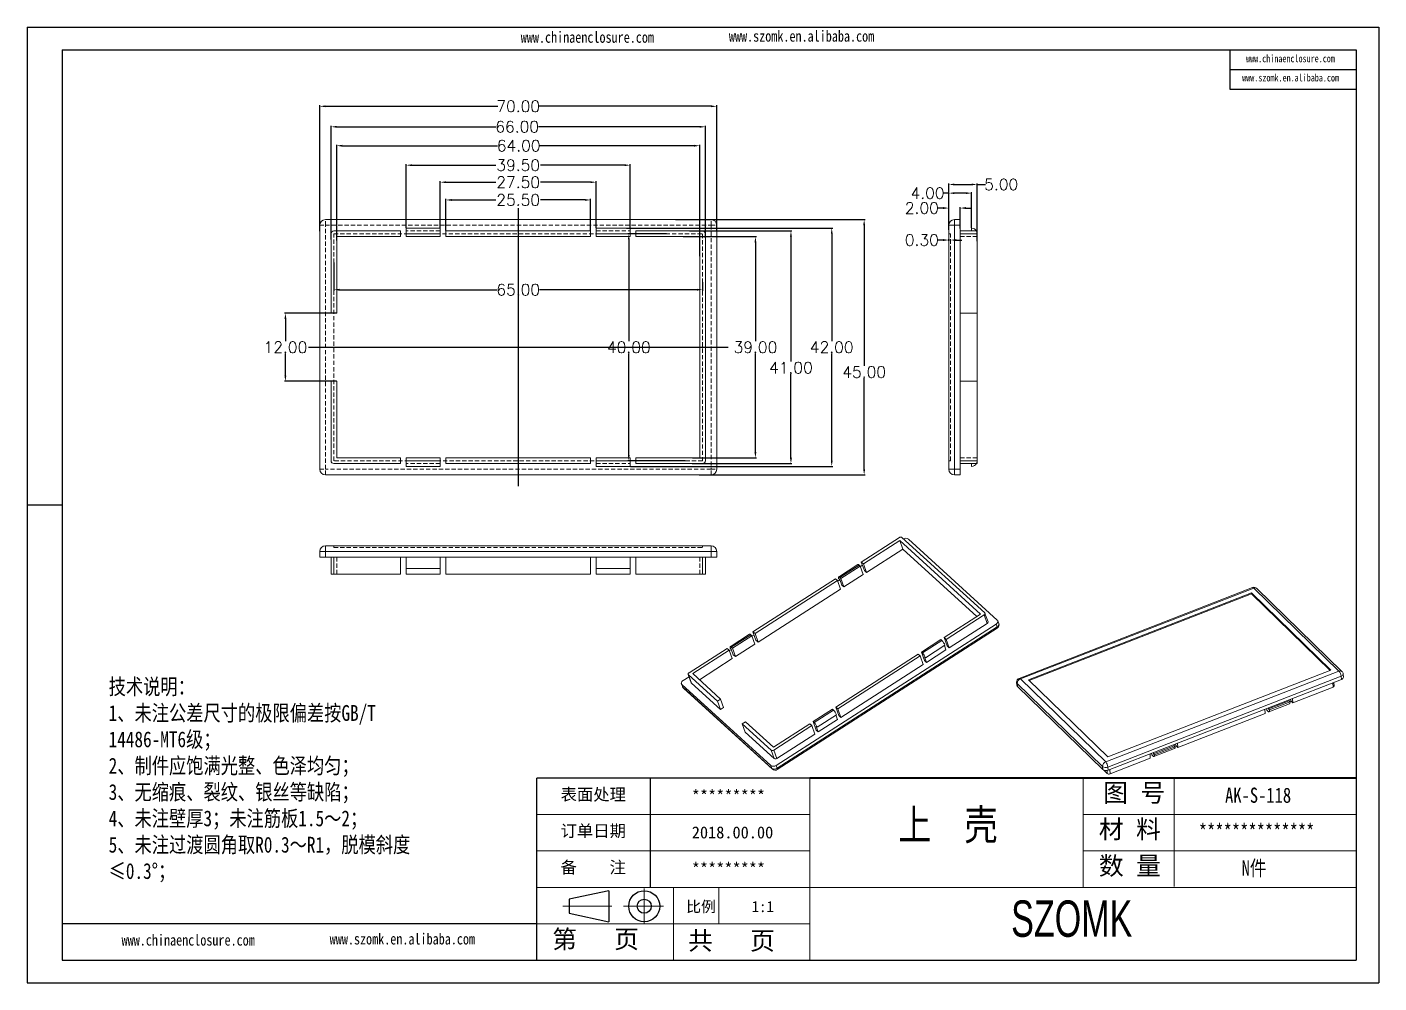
# Model space of a CAD drawing. Header units: inches. Extents: x 1468 to 1984, y 1126 to 1294.
# Drawn here: x 1745.8 to 1984.2, y 1125.7 to 1294.2 of the extents above; entities that cross this region are included whole.
import ezdxf

# ---------------------------------------------------------------- set-up
doc = ezdxf.new("R2010")
doc.units = ezdxf.units.IN
doc.header["$LTSCALE"] = 15
for name, pattern in [('CENTER2', [28.575, 19.05, -3.175, 3.175, -3.175]), ('HIDDEN', [0.075, 0.05, -0.025]), ('PHANTOM', [12.7, 6.35, -1.27, 1.27, -1.27, 1.27, -1.27])]:
    doc.linetypes.add(name, pattern=pattern)
doc.layers.add('文字', color=81, linetype='Continuous')
for name, color, linetype, lineweight in [('粗实线', 7, 'Continuous', 30), ('细实线', 3, 'Continuous', 9), ('细点划线', 2, 'CENTER2', 9)]:
    doc.layers.add(name, color=color, linetype=linetype, lineweight=lineweight)
doc.styles.get("Standard").update_dxf_attribs({"font": 'txt', "bigfont": 'gbcbig.shx'})
doc.styles.add('宋体', font='', dxfattribs={"width": 0.8, "height": 3.5})
doc.styles.add('长仿宋', font='simsun.ttc', dxfattribs={"width": 0.7, "height": 4})
doc.styles.get('宋体').set_extended_font_data('SimSun')
doc.dimstyles.new('2.5', dxfattribs={"dimtxt": 2, "dimasz": 1, "dimexe": 0.18, "dimexo": 0.0625, "dimgap": 0.09, "dimtad": 0, "dimtih": 1, "dimtoh": 1, "dimzin": 0, "dimdsep": 46, "dimtxsty": 'Standard', "dimcen": 1, "dimadec": 0, "dimazin": 2, "dimtfac": 1, "dimtofl": 0, "dimtmove": 0, "dimatfit": 3, "dimfxl": 0, "dimtolj": 1, "dimtzin": 0, "dimarcsym": 0})

# ---------------------------------------------------------------- blocks, each defined once
blk = doc.blocks.new('*D105')
at = {"color": 0, "lineweight": -2}
for p, q in [((1797.39, 1258.24), (1797.39, 1280.41)), ((1798.39, 1280.23), (1828.8, 1280.23)), ((1866.39, 1280.23), (1835.98, 1280.23)), ((1867.39, 1258.24), (1867.39, 1280.41))]:
    blk.add_line(p, q, dxfattribs=at)
at = {"color": 0}
for points in [[(1798.39, 1280.4), (1798.39, 1280.07), (1797.39, 1280.23)], [(1866.39, 1280.4), (1866.39, 1280.07), (1867.39, 1280.23)]]:
    blk.add_solid(points, dxfattribs=at)
at = {"layer": 'Defpoints', "color": 0}
for p in [(1867.39, 1280.23), (1797.39, 1258.18), (1867.39, 1258.18)]:
    blk.add_point(p, dxfattribs=at)
at = {"color": 0, "insert": (1832.39, 1280.23), "char_height": 2, "attachment_point": 5}
blk.add_mtext('\\A1;70.00', dxfattribs=at)
blk = doc.blocks.new('*D106')
at = {"color": 0, "lineweight": -2}
for p, q in [((1799.39, 1256.72), (1799.39, 1276.8)), ((1800.39, 1276.62), (1828.46, 1276.62)), ((1864.39, 1276.62), (1835.97, 1276.62)), ((1865.39, 1257.02), (1865.39, 1276.8))]:
    blk.add_line(p, q, dxfattribs=at)
at = {"color": 0}
for points in [[(1800.39, 1276.78), (1800.39, 1276.45), (1799.39, 1276.62)], [(1864.39, 1276.78), (1864.39, 1276.45), (1865.39, 1276.62)]]:
    blk.add_solid(points, dxfattribs=at)
at = {"layer": 'Defpoints', "color": 0}
for p in [(1865.39, 1276.62), (1799.39, 1256.66), (1865.39, 1256.96)]:
    blk.add_point(p, dxfattribs=at)
at = {"color": 0, "insert": (1832.21, 1276.62), "char_height": 2, "attachment_point": 5}
blk.add_mtext('\\A1;66.00', dxfattribs=at)
blk = doc.blocks.new('*D107')
at = {"color": 0, "lineweight": -2}
for p, q in [((1800.39, 1256.56), (1800.39, 1273.46)), ((1801.39, 1273.28), (1828.72, 1273.28)), ((1863.39, 1273.28), (1836.23, 1273.28)), ((1864.39, 1253.79), (1864.39, 1273.46))]:
    blk.add_line(p, q, dxfattribs=at)
at = {"color": 0}
for points in [[(1801.39, 1273.45), (1801.39, 1273.12), (1800.39, 1273.28)], [(1863.39, 1273.45), (1863.39, 1273.12), (1864.39, 1273.28)]]:
    blk.add_solid(points, dxfattribs=at)
at = {"layer": 'Defpoints', "color": 0}
for p in [(1864.39, 1273.28), (1800.39, 1256.49), (1864.39, 1253.73)]:
    blk.add_point(p, dxfattribs=at)
at = {"color": 0, "insert": (1832.47, 1273.28), "char_height": 2, "attachment_point": 5}
blk.add_mtext('\\A1;64.00', dxfattribs=at)
blk = doc.blocks.new('*D108')
at = {"color": 0, "lineweight": -2}
for p, q in [((1819.64, 1258.31), (1819.64, 1263.9)), ((1820.64, 1263.72), (1828.47, 1263.72)), ((1844.14, 1263.72), (1836.31, 1263.72)), ((1845.14, 1258.31), (1845.14, 1263.9))]:
    blk.add_line(p, q, dxfattribs=at)
at = {"color": 0}
for points in [[(1820.64, 1263.88), (1820.64, 1263.55), (1819.64, 1263.72)], [(1844.14, 1263.88), (1844.14, 1263.55), (1845.14, 1263.72)]]:
    blk.add_solid(points, dxfattribs=at)
at = {"layer": 'Defpoints', "color": 0}
for p in [(1845.14, 1263.72), (1819.64, 1258.25), (1845.14, 1258.25)]:
    blk.add_point(p, dxfattribs=at)
at = {"color": 0, "insert": (1832.39, 1263.72), "char_height": 2, "attachment_point": 5}
blk.add_mtext('\\A1;25.50', dxfattribs=at)
blk = doc.blocks.new('*D109')
at = {"color": 0, "lineweight": -2}
for p, q in [((1818.64, 1258.81), (1818.64, 1267.03)), ((1819.64, 1266.85), (1828.47, 1266.85)), ((1845.14, 1266.85), (1836.31, 1266.85)), ((1846.14, 1258.81), (1846.14, 1267.03))]:
    blk.add_line(p, q, dxfattribs=at)
at = {"color": 0}
for points in [[(1819.64, 1267.01), (1819.64, 1266.68), (1818.64, 1266.85)], [(1845.14, 1267.01), (1845.14, 1266.68), (1846.14, 1266.85)]]:
    blk.add_solid(points, dxfattribs=at)
at = {"layer": 'Defpoints', "color": 0}
for p in [(1846.14, 1266.85), (1818.64, 1258.75), (1846.14, 1258.75)]:
    blk.add_point(p, dxfattribs=at)
at = {"color": 0, "insert": (1832.39, 1266.85), "char_height": 2, "attachment_point": 5}
blk.add_mtext('\\A1;27.50', dxfattribs=at)
blk = doc.blocks.new('*D110')
at = {"color": 0, "lineweight": -2}
for p, q in [((1812.64, 1258.81), (1812.64, 1270.03)), ((1813.64, 1269.85), (1828.47, 1269.85)), ((1851.14, 1269.85), (1836.31, 1269.85)), ((1852.14, 1258.81), (1852.14, 1270.03))]:
    blk.add_line(p, q, dxfattribs=at)
at = {"color": 0}
for points in [[(1813.64, 1270.01), (1813.64, 1269.68), (1812.64, 1269.85)], [(1851.14, 1270.01), (1851.14, 1269.68), (1852.14, 1269.85)]]:
    blk.add_solid(points, dxfattribs=at)
at = {"layer": 'Defpoints', "color": 0}
for p in [(1812.64, 1269.85), (1812.64, 1258.75), (1852.14, 1258.75)]:
    blk.add_point(p, dxfattribs=at)
at = {"color": 0, "insert": (1832.39, 1269.85), "char_height": 2, "attachment_point": 5}
blk.add_mtext('\\A1;39.50', dxfattribs=at)
blk = doc.blocks.new('*D111')
at = {"color": 0, "lineweight": -2}
for p, q in [((1861.47, 1257.25), (1874.4, 1257.25)), ((1874.22, 1256.25), (1874.22, 1238.84)), ((1874.22, 1219.25), (1874.22, 1236.66)), ((1863.11, 1218.25), (1874.4, 1218.25))]:
    blk.add_line(p, q, dxfattribs=at)
at = {"color": 0}
for points in [[(1874.05, 1256.25), (1874.38, 1256.25), (1874.22, 1257.25)], [(1874.05, 1219.25), (1874.38, 1219.25), (1874.22, 1218.25)]]:
    blk.add_solid(points, dxfattribs=at)
at = {"layer": 'Defpoints', "color": 0}
for p in [(1861.41, 1257.25), (1874.22, 1257.25), (1863.05, 1218.25)]:
    blk.add_point(p, dxfattribs=at)
at = {"color": 0, "insert": (1874.22, 1237.75), "char_height": 2, "attachment_point": 5}
blk.add_mtext('\\A1;39.00', dxfattribs=at)
blk = doc.blocks.new('*D112')
at = {"color": 0, "lineweight": -2}
for p, q in [((1862.62, 1258.25), (1880.66, 1258.25)), ((1880.48, 1257.25), (1880.48, 1235.22)), ((1880.48, 1218.25), (1880.48, 1233.04)), ((1863.08, 1217.25), (1880.66, 1217.25))]:
    blk.add_line(p, q, dxfattribs=at)
at = {"color": 0}
for points in [[(1880.31, 1257.25), (1880.65, 1257.25), (1880.48, 1258.25)], [(1880.31, 1218.25), (1880.65, 1218.25), (1880.48, 1217.25)]]:
    blk.add_solid(points, dxfattribs=at)
at = {"layer": 'Defpoints', "color": 0}
for p in [(1862.56, 1258.25), (1880.48, 1258.25), (1863.01, 1217.25)]:
    blk.add_point(p, dxfattribs=at)
at = {"color": 0, "insert": (1880.48, 1234.13), "char_height": 2, "attachment_point": 5}
blk.add_mtext('\\A1;41.00', dxfattribs=at)
blk = doc.blocks.new('*D113')
at = {"color": 0, "lineweight": -2}
for p, q in [((1851.51, 1258.75), (1887.85, 1258.75)), ((1887.67, 1257.75), (1887.67, 1238.84)), ((1887.67, 1217.75), (1887.67, 1236.66)), ((1852.2, 1216.75), (1887.85, 1216.75))]:
    blk.add_line(p, q, dxfattribs=at)
at = {"color": 0}
for points in [[(1887.51, 1257.75), (1887.84, 1257.75), (1887.67, 1258.75)], [(1887.51, 1217.75), (1887.84, 1217.75), (1887.67, 1216.75)]]:
    blk.add_solid(points, dxfattribs=at)
at = {"layer": 'Defpoints', "color": 0}
for p in [(1851.45, 1258.75), (1887.67, 1258.75), (1852.14, 1216.75)]:
    blk.add_point(p, dxfattribs=at)
at = {"color": 0, "insert": (1887.67, 1237.75), "char_height": 2, "attachment_point": 5}
blk.add_mtext('\\A1;42.00', dxfattribs=at)
blk = doc.blocks.new('*D114')
at = {"color": 0, "lineweight": -2}
for p, q in [((1860.12, 1260.25), (1893.57, 1260.25)), ((1893.39, 1259.25), (1893.39, 1234.47)), ((1893.39, 1216.25), (1893.39, 1232.29)), ((1864.29, 1215.25), (1893.57, 1215.25))]:
    blk.add_line(p, q, dxfattribs=at)
at = {"color": 0}
for points in [[(1893.22, 1259.25), (1893.56, 1259.25), (1893.39, 1260.25)], [(1893.22, 1216.25), (1893.56, 1216.25), (1893.39, 1215.25)]]:
    blk.add_solid(points, dxfattribs=at)
at = {"layer": 'Defpoints', "color": 0}
for p in [(1860.06, 1260.25), (1893.39, 1260.25), (1864.23, 1215.25)]:
    blk.add_point(p, dxfattribs=at)
at = {"color": 0, "insert": (1893.39, 1233.38), "char_height": 2, "attachment_point": 5}
blk.add_mtext('\\A1;45.00', dxfattribs=at)
blk = doc.blocks.new('*D115')
at = {"color": 0, "lineweight": -2}
for p, q in [((1858.55, 1257.75), (1851.71, 1257.75)), ((1851.89, 1256.75), (1851.89, 1238.84)), ((1851.89, 1218.75), (1851.89, 1236.66)), ((1861.84, 1217.75), (1851.71, 1217.75))]:
    blk.add_line(p, q, dxfattribs=at)
at = {"color": 0}
for points in [[(1851.72, 1256.75), (1852.05, 1256.75), (1851.89, 1257.75)], [(1851.72, 1218.75), (1852.05, 1218.75), (1851.89, 1217.75)]]:
    blk.add_solid(points, dxfattribs=at)
at = {"layer": 'Defpoints', "color": 0}
for p in [(1858.61, 1257.75), (1851.89, 1217.75), (1861.9, 1217.75)]:
    blk.add_point(p, dxfattribs=at)
at = {"color": 0, "insert": (1851.89, 1237.75), "char_height": 2, "attachment_point": 5}
blk.add_mtext('\\A1;40.00', dxfattribs=at)
blk = doc.blocks.new('*D116')
at = {"color": 0, "lineweight": -2}
for p, q in [((1799.89, 1252.67), (1799.89, 1247.71)), ((1864.89, 1249.2), (1864.89, 1247.71)), ((1800.89, 1247.89), (1828.63, 1247.89)), ((1863.89, 1247.89), (1836.15, 1247.89))]:
    blk.add_line(p, q, dxfattribs=at)
at = {"color": 0}
for points in [[(1800.89, 1248.06), (1800.89, 1247.72), (1799.89, 1247.89)], [(1863.89, 1248.06), (1863.89, 1247.72), (1864.89, 1247.89)]]:
    blk.add_solid(points, dxfattribs=at)
at = {"layer": 'Defpoints', "color": 0}
for p in [(1799.89, 1252.74), (1864.89, 1249.26), (1864.89, 1247.89)]:
    blk.add_point(p, dxfattribs=at)
at = {"color": 0, "insert": (1832.39, 1247.89), "char_height": 2, "attachment_point": 5}
blk.add_mtext('\\A1;65.00', dxfattribs=at)
blk = doc.blocks.new('*D117')
at = {"color": 0, "lineweight": -2}
for p, q in [((1907.32, 1256.65), (1906.32, 1256.65)), ((1908.32, 1256.52), (1908.32, 1256.83)), ((1908.62, 1256.52), (1908.62, 1256.83)), ((1909.62, 1256.65), (1910.62, 1256.65))]:
    blk.add_line(p, q, dxfattribs=at)
at = {"color": 0}
for points in [[(1907.32, 1256.82), (1907.32, 1256.48), (1908.32, 1256.65)], [(1909.62, 1256.82), (1909.62, 1256.48), (1908.62, 1256.65)]]:
    blk.add_solid(points, dxfattribs=at)
at = {"layer": 'Defpoints', "color": 0}
for p in [(1908.32, 1256.65), (1908.32, 1256.46), (1908.62, 1256.46)]:
    blk.add_point(p, dxfattribs=at)
at = {"color": 0, "insert": (1903.57, 1256.65), "char_height": 2, "attachment_point": 5}
blk.add_mtext('\\A1;0.30', dxfattribs=at)
blk = doc.blocks.new('*D118')
at = {"color": 0, "lineweight": -2}
for p, q in [((1908.32, 1258.68), (1908.32, 1266.63)), ((1909.32, 1266.45), (1912.32, 1266.45)), ((1913.32, 1256.48), (1913.32, 1266.63)), ((1913.32, 1266.45), (1914.81, 1266.45))]:
    blk.add_line(p, q, dxfattribs=at)
at = {"color": 0}
for points in [[(1909.32, 1266.61), (1909.32, 1266.28), (1908.32, 1266.45)], [(1912.32, 1266.61), (1912.32, 1266.28), (1913.32, 1266.45)]]:
    blk.add_solid(points, dxfattribs=at)
at = {"layer": 'Defpoints', "color": 0}
for p in [(1913.32, 1266.45), (1908.32, 1258.62), (1913.32, 1256.42)]:
    blk.add_point(p, dxfattribs=at)
at = {"color": 0, "insert": (1917.56, 1266.45), "char_height": 2, "attachment_point": 5}
blk.add_mtext('\\A1;5.00', dxfattribs=at)
blk = doc.blocks.new('*D119')
at = {"color": 0, "lineweight": -2}
for p, q in [((1907.32, 1262.29), (1906.32, 1262.29)), ((1908.32, 1258.68), (1908.32, 1262.47)), ((1910.32, 1258.71), (1910.32, 1262.47)), ((1911.32, 1262.29), (1912.32, 1262.29))]:
    blk.add_line(p, q, dxfattribs=at)
at = {"color": 0}
for points in [[(1907.32, 1262.46), (1907.32, 1262.12), (1908.32, 1262.29)], [(1911.32, 1262.46), (1911.32, 1262.12), (1910.32, 1262.29)]]:
    blk.add_solid(points, dxfattribs=at)
at = {"layer": 'Defpoints', "color": 0}
for p in [(1908.32, 1262.29), (1908.32, 1258.62), (1910.32, 1258.65)]:
    blk.add_point(p, dxfattribs=at)
at = {"color": 0, "insert": (1903.57, 1262.29), "char_height": 2, "attachment_point": 5}
blk.add_mtext('\\A1;2.00', dxfattribs=at)
blk = doc.blocks.new('*D120')
at = {"color": 0, "lineweight": -2}
for p, q in [((1908.32, 1264.92), (1907.32, 1264.92)), ((1908.32, 1258.45), (1908.32, 1265.1)), ((1911.32, 1264.92), (1909.32, 1264.92)), ((1912.32, 1258.81), (1912.32, 1265.1))]:
    blk.add_line(p, q, dxfattribs=at)
at = {"color": 0}
for points in [[(1909.32, 1265.09), (1909.32, 1264.76), (1908.32, 1264.92)], [(1911.32, 1265.09), (1911.32, 1264.76), (1912.32, 1264.92)]]:
    blk.add_solid(points, dxfattribs=at)
at = {"layer": 'Defpoints', "color": 0}
for p in [(1908.32, 1264.92), (1912.32, 1258.75), (1908.32, 1258.38)]:
    blk.add_point(p, dxfattribs=at)
at = {"color": 0, "insert": (1904.57, 1264.92), "char_height": 2, "attachment_point": 5}
blk.add_mtext('\\A1;4.00', dxfattribs=at)
blk = doc.blocks.new('*D121')
at = {"color": 0, "lineweight": -2}
for p, q in [((1800.33, 1243.75), (1791.16, 1243.75)), ((1791.34, 1242.75), (1791.34, 1238.84)), ((1791.34, 1232.75), (1791.34, 1236.66)), ((1800.33, 1231.75), (1791.16, 1231.75))]:
    blk.add_line(p, q, dxfattribs=at)
at = {"color": 0}
for points in [[(1791.17, 1242.75), (1791.51, 1242.75), (1791.34, 1243.75)], [(1791.17, 1232.75), (1791.51, 1232.75), (1791.34, 1231.75)]]:
    blk.add_solid(points, dxfattribs=at)
at = {"layer": 'Defpoints', "color": 0}
for p in [(1791.34, 1243.75), (1800.39, 1243.75), (1800.39, 1231.75)]:
    blk.add_point(p, dxfattribs=at)
at = {"color": 0, "insert": (1791.34, 1237.75), "char_height": 2, "attachment_point": 5}
blk.add_mtext('\\A1;12.00', dxfattribs=at)

msp = doc.modelspace()

# ---------------------------------------------------------------- linework, layer by layer
for p, q in [((1745.783, 1294.209), (1984.165, 1294.209)), ((1745.783, 1294.209), (1745.783, 1125.657)), ((1984.165, 1294.209), (1984.165, 1125.657)), ((1751.951, 1290.196), (1980.152, 1290.196)), ((1751.951, 1290.196), (1751.951, 1129.67)), ((1957.856, 1290.196), (1957.856, 1283.229)), ((1980.152, 1290.196), (1980.152, 1129.67)), ((1957.856, 1286.713), (1980.152, 1286.713)), ((1957.856, 1283.229), (1980.152, 1283.229)), ((1751.951, 1209.933), (1745.783, 1209.933)), ((1745.783, 1203.69), (1745.783, 1125.657)), ((1883.836, 1161.775), (1835.678, 1161.775)), ((1835.678, 1129.67), (1835.678, 1161.775)), ((1855.744, 1142.512), (1855.744, 1161.775)), ((1835.678, 1136.091), (1751.951, 1136.091)), ((1751.951, 1129.67), (1980.152, 1129.67)), ((1745.783, 1125.657), (1984.165, 1125.657)), ((1745.783, 1125.657), (1856.145, 1125.657))]:
    msp.add_line(p, q)
at = {"color": 1, "linetype": 'PHANTOM', "lineweight": 30}
for p, q in [((1832.39, 1262.25), (1832.39, 1213.25)), ((1795.39, 1237.75), (1869.39, 1237.75))]:
    msp.add_line(p, q, dxfattribs=at)
at = {"color": 7, "linetype": 'Continuous', "lineweight": 15}
for p, q in [((1797.39, 1259.25), (1797.39, 1216.25)), ((1866.39, 1260.25), (1798.39, 1260.25)), ((1818.64, 1258.75), (1812.64, 1258.75)), ((1812.64, 1257.75), (1812.64, 1258.75)), ((1818.64, 1258.75), (1818.64, 1257.75)), ((1846.14, 1257.75), (1846.14, 1258.75)), ((1846.14, 1258.75), (1852.14, 1258.75)), ((1852.14, 1258.75), (1852.14, 1257.75)), ((1867.39, 1216.25), (1867.39, 1259.25)), ((1908.325, 1216.25), (1908.325, 1259.25)), ((1909.325, 1259.25), (1908.325, 1259.25)), ((1909.325, 1259.25), (1909.325, 1260.25)), ((1909.325, 1260.25), (1910.325, 1260.25)), ((1909.325, 1259.25), (1909.325, 1216.25)), ((1910.325, 1259.25), (1909.325, 1259.25)), ((1910.325, 1260.25), (1910.325, 1259.25)), ((1910.325, 1259.25), (1910.325, 1216.25)), ((1912.325, 1258.75), (1912.325, 1258.25)), ((1799.39, 1257.75), (1799.39, 1243.75)), ((1811.64, 1258.25), (1799.89, 1258.25)), ((1800.39, 1257.25), (1800.39, 1243.75)), ((1811.64, 1257.25), (1800.39, 1257.25)), ((1811.64, 1258.25), (1811.64, 1257.25)), ((1812.64, 1257.25), (1812.64, 1257.75)), ((1818.64, 1257.75), (1812.64, 1257.75)), ((1818.64, 1257.25), (1812.64, 1257.25)), ((1818.64, 1257.75), (1818.64, 1257.25)), ((1819.64, 1257.25), (1819.64, 1258.25)), ((1845.14, 1258.25), (1819.64, 1258.25)), ((1845.14, 1257.25), (1819.64, 1257.25)), ((1845.14, 1257.25), (1845.14, 1258.25)), ((1846.14, 1257.75), (1846.14, 1257.25)), ((1852.14, 1257.75), (1846.14, 1257.75)), ((1852.14, 1257.25), (1846.14, 1257.25)), ((1852.14, 1257.25), (1852.14, 1257.75)), ((1853.14, 1258.25), (1853.14, 1257.25)), ((1864.89, 1258.25), (1853.14, 1258.25)), ((1864.39, 1257.25), (1853.14, 1257.25)), ((1864.39, 1218.25), (1864.39, 1257.25)), ((1865.39, 1217.75), (1865.39, 1257.75)), ((1910.325, 1258.25), (1913.325, 1258.25)), ((1913.325, 1257.75), (1910.325, 1257.75)), ((1913.325, 1258.25), (1913.325, 1257.75)), ((1913.325, 1257.75), (1913.325, 1243.75)), ((1800.39, 1243.75), (1799.39, 1243.75)), ((1910.325, 1243.75), (1913.325, 1243.75)), ((1913.325, 1231.75), (1913.325, 1243.75)), ((1799.39, 1231.75), (1799.39, 1217.75)), ((1799.39, 1231.75), (1800.39, 1231.75)), ((1800.39, 1231.75), (1800.39, 1218.25)), ((1910.325, 1231.75), (1913.325, 1231.75)), ((1913.325, 1231.75), (1913.325, 1217.75)), ((1800.39, 1218.25), (1811.64, 1218.25)), ((1811.64, 1217.25), (1811.64, 1218.25)), ((1812.64, 1218.25), (1818.64, 1218.25)), ((1812.64, 1218.25), (1812.64, 1217.75)), ((1818.64, 1217.75), (1818.64, 1218.25)), ((1819.64, 1218.25), (1819.64, 1217.25)), ((1819.64, 1218.25), (1845.14, 1218.25)), ((1845.14, 1218.25), (1845.14, 1217.25)), ((1846.14, 1218.25), (1852.14, 1218.25)), ((1846.14, 1217.75), (1846.14, 1218.25)), ((1852.14, 1218.25), (1852.14, 1217.75)), ((1853.14, 1217.25), (1853.14, 1218.25)), ((1853.14, 1218.25), (1864.39, 1218.25)), ((1799.89, 1217.25), (1811.64, 1217.25)), ((1812.64, 1217.75), (1818.64, 1217.75)), ((1812.64, 1216.75), (1812.64, 1217.75)), ((1818.64, 1216.75), (1812.64, 1216.75)), ((1818.64, 1217.75), (1818.64, 1216.75)), ((1819.64, 1217.25), (1845.14, 1217.25)), ((1846.14, 1217.75), (1852.14, 1217.75)), ((1846.14, 1216.75), (1846.14, 1217.75)), ((1846.14, 1216.75), (1852.14, 1216.75)), ((1852.14, 1217.75), (1852.14, 1216.75)), ((1853.14, 1217.25), (1864.89, 1217.25)), ((1909.325, 1216.25), (1908.325, 1216.25)), ((1909.325, 1215.25), (1909.325, 1216.25)), ((1909.325, 1216.25), (1910.325, 1216.25)), ((1910.325, 1217.75), (1913.325, 1217.75)), ((1913.325, 1217.25), (1910.325, 1217.25)), ((1910.325, 1216.25), (1910.325, 1215.25)), ((1912.325, 1216.75), (1912.325, 1217.25)), ((1913.325, 1217.75), (1913.325, 1217.25)), ((1798.39, 1215.25), (1866.39, 1215.25)), ((1910.325, 1215.25), (1909.325, 1215.25)), ((1899.594, 1204.174), (1892.89, 1199.868)), ((1914.651, 1190.896), (1900.061, 1204.191)), ((1916.872, 1189.645), (1901.187, 1203.937)), ((1797.39, 1201.749), (1798.39, 1201.749)), ((1797.39, 1200.749), (1797.39, 1201.749)), ((1798.39, 1202.749), (1866.39, 1202.749)), ((1798.39, 1202.749), (1798.39, 1201.749)), ((1866.39, 1201.749), (1798.39, 1201.749)), ((1798.39, 1201.749), (1798.39, 1200.749)), ((1866.39, 1202.749), (1866.39, 1201.749)), ((1866.39, 1201.749), (1867.39, 1201.749)), ((1866.39, 1200.749), (1866.39, 1201.749)), ((1867.39, 1201.749), (1867.39, 1200.749)), ((1899.673, 1203.659), (1893.255, 1199.536)), ((1900.205, 1202.173), (1893.787, 1198.05)), ((1913.899, 1190.696), (1899.673, 1203.659)), ((1900.205, 1202.173), (1899.673, 1203.659)), ((1913.254, 1190.282), (1900.205, 1202.173)), ((1798.39, 1200.749), (1797.39, 1200.749)), ((1866.39, 1200.749), (1798.39, 1200.749)), ((1799.39, 1197.749), (1799.39, 1200.749)), ((1799.89, 1200.749), (1799.89, 1197.749)), ((1811.64, 1200.749), (1811.64, 1197.749)), ((1812.64, 1200.749), (1812.64, 1198.749)), ((1818.64, 1200.749), (1818.64, 1198.749)), ((1819.64, 1200.749), (1819.64, 1197.749)), ((1845.14, 1200.749), (1845.14, 1197.749)), ((1846.14, 1200.749), (1846.14, 1198.749)), ((1852.14, 1200.749), (1852.14, 1198.749)), ((1853.14, 1200.749), (1853.14, 1197.749)), ((1864.89, 1197.749), (1864.89, 1200.749)), ((1865.39, 1200.749), (1865.39, 1197.749)), ((1867.39, 1200.749), (1866.39, 1200.749)), ((1892.301, 1199.429), (1888.878, 1197.23)), ((1892.502, 1199.335), (1889.079, 1197.137)), ((1892.684, 1199.169), (1889.261, 1196.97)), ((1892.684, 1199.169), (1892.502, 1199.335)), ((1893.217, 1197.684), (1892.684, 1199.169)), ((1893.092, 1199.304), (1892.721, 1199.066)), ((1892.89, 1199.868), (1893.255, 1199.536)), ((1893.422, 1198.382), (1892.89, 1199.868)), ((1893.787, 1198.05), (1893.255, 1199.536)), ((1799.89, 1197.749), (1799.39, 1197.749)), ((1811.64, 1197.749), (1799.89, 1197.749)), ((1818.64, 1198.749), (1812.64, 1198.749)), ((1812.64, 1197.749), (1812.64, 1198.749)), ((1818.64, 1197.749), (1812.64, 1197.749)), ((1818.64, 1198.749), (1818.64, 1197.749)), ((1845.14, 1197.749), (1819.64, 1197.749)), ((1846.14, 1198.749), (1852.14, 1198.749)), ((1846.14, 1197.749), (1846.14, 1198.749)), ((1852.14, 1197.749), (1846.14, 1197.749)), ((1852.14, 1198.749), (1852.14, 1197.749)), ((1864.89, 1197.749), (1853.14, 1197.749)), ((1865.39, 1197.749), (1864.89, 1197.749)), ((1888.326, 1196.936), (1873.778, 1187.591)), ((1888.691, 1196.604), (1888.326, 1196.936)), ((1889.099, 1196.738), (1888.728, 1196.5)), ((1888.892, 1196.974), (1889.074, 1196.808)), ((1889.429, 1195.817), (1889.074, 1196.808)), ((1889.079, 1197.137), (1889.261, 1196.97)), ((1889.794, 1195.485), (1889.261, 1196.97)), ((1893.217, 1197.684), (1889.794, 1195.485)), ((1893.422, 1198.382), (1893.787, 1198.05)), ((1888.691, 1196.604), (1874.143, 1187.259)), ((1889.223, 1195.118), (1874.675, 1185.773)), ((1889.223, 1195.118), (1888.691, 1196.604)), ((1889.429, 1195.817), (1889.794, 1195.485)), ((1961.86, 1195.379), (1920.725, 1179.369)), ((1962.073, 1195.291), (1920.938, 1179.281)), ((1961.69, 1194.427), (1922.37, 1179.123)), ((1975.682, 1180.808), (1961.69, 1194.427)), ((1961.702, 1194.258), (1961.69, 1194.427)), ((1977.114, 1180.65), (1962.073, 1195.291)), ((1977.643, 1180.587), (1962.602, 1195.228)), ((1961.702, 1194.258), (1922.497, 1178.999)), ((1975.566, 1180.763), (1961.702, 1194.258)), ((1907.48, 1186.573), (1913.899, 1190.696)), ((1907.845, 1186.241), (1914.549, 1190.547)), ((1915.081, 1189.061), (1914.549, 1190.547)), ((1915.228, 1189.346), (1914.696, 1190.831)), ((1873.189, 1187.152), (1869.766, 1184.953)), ((1874.143, 1187.259), (1873.778, 1187.591)), ((1874.31, 1186.105), (1873.778, 1187.591)), ((1874.675, 1185.773), (1874.143, 1187.259)), ((1877.871, 1164.026), (1916.666, 1188.946)), ((1878.049, 1163.53), (1916.843, 1188.451)), ((1878.062, 1163.274), (1916.857, 1188.195)), ((1908.377, 1184.755), (1915.081, 1189.061)), ((1916.843, 1188.451), (1916.666, 1188.946)), ((1917.138, 1189.02), (1916.96, 1189.515)), ((1873.39, 1187.058), (1869.967, 1184.859)), ((1870.149, 1184.693), (1869.967, 1184.859)), ((1873.572, 1186.892), (1870.149, 1184.693)), ((1874.104, 1185.406), (1870.681, 1183.208)), ((1873.39, 1187.058), (1873.572, 1186.892)), ((1874.104, 1185.406), (1873.572, 1186.892)), ((1873.98, 1187.027), (1873.609, 1186.788)), ((1874.675, 1185.773), (1874.31, 1186.105)), ((1903.487, 1184.008), (1906.91, 1186.207)), ((1903.669, 1183.842), (1907.092, 1186.041)), ((1904.211, 1183.014), (1907.634, 1185.213)), ((1906.91, 1186.207), (1907.092, 1186.041)), ((1907.845, 1186.241), (1907.48, 1186.573)), ((1908.012, 1185.088), (1907.48, 1186.573)), ((1907.807, 1184.389), (1907.534, 1185.149)), ((1908.377, 1184.755), (1907.845, 1186.241)), ((1908.377, 1184.755), (1908.012, 1185.088)), ((1869.214, 1184.659), (1862.51, 1180.353)), ((1869.579, 1184.327), (1863.16, 1180.204)), ((1870.111, 1182.841), (1864.337, 1179.132)), ((1869.214, 1184.659), (1869.579, 1184.327)), ((1870.111, 1182.841), (1869.579, 1184.327)), ((1869.987, 1184.461), (1869.616, 1184.223)), ((1869.779, 1184.697), (1869.962, 1184.53)), ((1870.317, 1183.54), (1869.962, 1184.53)), ((1870.681, 1183.208), (1870.149, 1184.693)), ((1870.681, 1183.208), (1870.317, 1183.54)), ((1888.368, 1174.296), (1902.916, 1183.641)), ((1888.733, 1173.964), (1903.281, 1183.309)), ((1902.916, 1183.641), (1903.281, 1183.309)), ((1903.813, 1181.823), (1903.281, 1183.309)), ((1904.019, 1182.522), (1903.487, 1184.008)), ((1903.669, 1183.842), (1903.487, 1184.008)), ((1904.384, 1182.19), (1904.019, 1182.522)), ((1904.384, 1182.19), (1904.029, 1183.18)), ((1904.211, 1183.014), (1904.029, 1183.18)), ((1904.384, 1182.19), (1907.807, 1184.389)), ((1862.363, 1180.069), (1862.895, 1178.583)), ((1862.407, 1180.003), (1867.514, 1175.35)), ((1862.407, 1180.003), (1862.94, 1178.518)), ((1863.16, 1180.204), (1868.085, 1175.717)), ((1889.265, 1172.478), (1903.813, 1181.823)), ((1935.979, 1164.64), (1977.114, 1180.65)), ((1936.361, 1165.504), (1975.682, 1180.808)), ((1977.894, 1179.572), (1977.853, 1180.137)), ((1861.163, 1178.414), (1861.34, 1177.919)), ((1861.252, 1178.283), (1876.936, 1163.991)), ((1861.252, 1178.283), (1861.429, 1177.788)), ((1861.429, 1177.788), (1877.113, 1163.496)), ((1862.51, 1179.659), (1861.457, 1178.982)), ((1861.528, 1177.637), (1877.212, 1163.345)), ((1862.94, 1178.518), (1868.046, 1173.865)), ((1920.281, 1178.665), (1920.322, 1178.101)), ((1935.415, 1163.84), (1920.374, 1178.481)), ((1920.374, 1178.481), (1920.415, 1177.916)), ((1935.456, 1163.276), (1920.415, 1177.916)), ((1920.938, 1179.281), (1935.979, 1164.64)), ((1922.37, 1179.123), (1936.361, 1165.504)), ((1977.505, 1179.745), (1936.37, 1163.735)), ((1977.546, 1179.181), (1936.411, 1163.171)), ((1976.063, 1177.815), (1968.955, 1175.049)), ((1976.237, 1178.011), (1976.19, 1178.653)), ((1977.546, 1179.181), (1977.505, 1179.745)), ((1868.085, 1175.717), (1867.514, 1175.35)), ((1868.046, 1173.865), (1867.514, 1175.35)), ((1868.617, 1174.231), (1868.085, 1175.717)), ((1964.679, 1173.965), (1968.309, 1175.378)), ((1968.294, 1175.58), (1968.309, 1175.378)), ((1968.484, 1175.207), (1968.309, 1175.378)), ((1968.583, 1175.692), (1968.605, 1175.389)), ((1968.955, 1175.049), (1968.605, 1175.389)), ((1968.899, 1175.815), (1968.955, 1175.049)), ((1868.617, 1174.231), (1868.046, 1173.865)), ((1884.375, 1171.731), (1887.798, 1173.93)), ((1884.557, 1171.564), (1887.98, 1173.763)), ((1888.522, 1172.936), (1885.099, 1170.737)), ((1887.98, 1173.763), (1887.798, 1173.93)), ((1888.368, 1174.296), (1888.733, 1173.964)), ((1888.9, 1172.81), (1888.368, 1174.296)), ((1888.695, 1172.112), (1888.422, 1172.872)), ((1889.265, 1172.478), (1888.733, 1173.964)), ((1964.116, 1173.165), (1948.69, 1167.161)), ((1964.06, 1173.932), (1964.116, 1173.165)), ((1964.349, 1174.044), (1964.371, 1173.741)), ((1964.546, 1173.571), (1964.371, 1173.741)), ((1964.665, 1174.167), (1964.679, 1173.965)), ((1964.854, 1173.795), (1964.679, 1173.965)), ((1964.758, 1173.483), (1968.388, 1174.896)), ((1964.854, 1173.795), (1968.484, 1175.207)), ((1871.891, 1171.362), (1872.462, 1171.728)), ((1871.891, 1171.362), (1876.998, 1166.709)), ((1872.423, 1169.876), (1871.891, 1171.362)), ((1872.462, 1171.728), (1877.386, 1167.241)), ((1877.386, 1167.241), (1883.804, 1171.364)), ((1877.465, 1166.726), (1884.169, 1171.032)), ((1884.169, 1171.032), (1883.804, 1171.364)), ((1884.701, 1169.546), (1884.169, 1171.032)), ((1884.907, 1170.245), (1884.375, 1171.731)), ((1884.375, 1171.731), (1884.557, 1171.564)), ((1885.271, 1169.913), (1884.917, 1170.903)), ((1885.099, 1170.737), (1884.917, 1170.903)), ((1885.271, 1169.913), (1888.695, 1172.112)), ((1888.9, 1172.81), (1889.265, 1172.478)), ((1872.423, 1169.876), (1877.53, 1165.223)), ((1877.997, 1165.24), (1884.701, 1169.546)), ((1884.907, 1170.245), (1885.271, 1169.913)), ((1877.53, 1165.223), (1876.998, 1166.709)), ((1877.465, 1166.726), (1877.997, 1165.24)), ((1943.795, 1166.044), (1943.851, 1165.278)), ((1944.084, 1166.157), (1944.106, 1165.854)), ((1944.106, 1165.854), (1944.281, 1165.683)), ((1944.4, 1166.28), (1944.414, 1166.078)), ((1948.044, 1167.49), (1944.414, 1166.078)), ((1944.589, 1165.907), (1944.414, 1166.078)), ((1944.493, 1165.596), (1948.123, 1167.008)), ((1948.219, 1167.32), (1944.589, 1165.907)), ((1948.029, 1167.692), (1948.044, 1167.49)), ((1948.219, 1167.32), (1948.044, 1167.49)), ((1948.318, 1167.805), (1948.34, 1167.502)), ((1948.34, 1167.502), (1948.69, 1167.161)), ((1948.634, 1167.928), (1948.69, 1167.161)), ((1877.113, 1163.496), (1876.936, 1163.991)), ((1877.871, 1164.026), (1878.049, 1163.53)), ((1935.456, 1163.276), (1935.415, 1163.84)), ((1936.37, 1163.735), (1936.411, 1163.171)), ((1943.851, 1165.278), (1936.743, 1162.511)), ((1936.265, 1162.564), (1935.658, 1163.155))]:
    msp.add_line(p, q, dxfattribs=at)
at = {"color": 7, "linetype": 'HIDDEN', "lineweight": 0}
for p, q in [((1797.39, 1259.25), (1798.39, 1259.25)), ((1798.39, 1259.25), (1798.39, 1260.25)), ((1798.39, 1216.25), (1798.39, 1259.25)), ((1798.39, 1259.25), (1866.39, 1259.25)), ((1866.39, 1259.25), (1866.39, 1260.25)), ((1866.39, 1259.25), (1867.39, 1259.25)), ((1866.39, 1259.25), (1866.39, 1216.25)), ((1908.325, 1259.25), (1909.325, 1259.25)), ((1909.325, 1260.25), (1909.325, 1259.25)), ((1909.325, 1216.25), (1909.325, 1259.25)), ((1909.325, 1259.25), (1910.325, 1259.25)), ((1799.89, 1217.75), (1799.89, 1257.75)), ((1799.89, 1257.75), (1864.89, 1257.75)), ((1818.64, 1258.25), (1812.64, 1258.25)), ((1846.14, 1258.25), (1852.14, 1258.25)), ((1864.89, 1257.75), (1864.89, 1217.75)), ((1908.625, 1257.75), (1908.325, 1257.75)), ((1908.625, 1217.75), (1908.625, 1257.75)), ((1910.325, 1257.75), (1913.325, 1257.75)), ((1910.325, 1257.25), (1913.325, 1257.25)), ((1910.325, 1218.25), (1913.325, 1218.25)), ((1797.39, 1216.25), (1798.39, 1216.25)), ((1866.39, 1216.25), (1798.39, 1216.25)), ((1798.39, 1215.25), (1798.39, 1216.25)), ((1864.89, 1217.75), (1799.89, 1217.75)), ((1818.64, 1217.25), (1812.64, 1217.25)), ((1846.14, 1217.25), (1852.14, 1217.25)), ((1866.39, 1216.25), (1867.39, 1216.25)), ((1866.39, 1215.25), (1866.39, 1216.25)), ((1908.625, 1217.75), (1908.325, 1217.75)), ((1908.325, 1216.25), (1909.325, 1216.25)), ((1909.325, 1215.25), (1909.325, 1216.25)), ((1910.325, 1216.25), (1909.325, 1216.25)), ((1913.325, 1217.75), (1910.325, 1217.75)), ((1798.39, 1201.749), (1797.39, 1201.749)), ((1798.39, 1201.749), (1798.39, 1202.749)), ((1798.39, 1200.749), (1798.39, 1201.749)), ((1798.39, 1201.749), (1866.39, 1201.749)), ((1799.89, 1202.449), (1799.89, 1202.749)), ((1799.89, 1202.449), (1864.89, 1202.449)), ((1864.89, 1202.449), (1864.89, 1202.749)), ((1866.39, 1201.749), (1866.39, 1202.749)), ((1866.39, 1201.749), (1867.39, 1201.749)), ((1866.39, 1201.749), (1866.39, 1200.749)), ((1799.89, 1197.749), (1799.89, 1200.749)), ((1800.39, 1200.749), (1800.39, 1197.749)), ((1864.39, 1200.749), (1864.39, 1197.749)), ((1864.89, 1200.749), (1864.89, 1197.749))]:
    msp.add_line(p, q, dxfattribs=at)
at = {"color": 8, "linetype": 'Continuous', "lineweight": 15}
for p, q in [((1976.063, 1177.815), (1976.007, 1178.582)), ((1936.265, 1162.564), (1936.225, 1163.118)), ((1936.687, 1163.278), (1936.743, 1162.511))]:
    msp.add_line(p, q, dxfattribs=at)
at = {"color": 7, "linetype": 'Continuous', "lineweight": 15, "flags": 128}
for points in [[(1892.301, 1199.429), (1892.329, 1199.437), (1892.376, 1199.425), (1892.434, 1199.391), (1892.502, 1199.335)], [(1889.079, 1197.137), (1889.011, 1197.192), (1888.953, 1197.226), (1888.906, 1197.238), (1888.873, 1197.227), (1888.854, 1197.193), (1888.851, 1197.138), (1888.864, 1197.064), (1888.892, 1196.974)], [(1914.549, 1190.547), (1914.601, 1190.586), (1914.644, 1190.63), (1914.676, 1190.677), (1914.697, 1190.725), (1914.705, 1190.773), (1914.699, 1190.819), (1914.682, 1190.86), (1914.651, 1190.896)], [(1916.666, 1188.946), (1916.77, 1189.024), (1916.857, 1189.112), (1916.921, 1189.206), (1916.963, 1189.303), (1916.978, 1189.399), (1916.968, 1189.49), (1916.932, 1189.573), (1916.872, 1189.645)], [(1873.189, 1187.152), (1873.217, 1187.159), (1873.264, 1187.148), (1873.322, 1187.114), (1873.39, 1187.058)], [(1869.967, 1184.859), (1869.899, 1184.915), (1869.841, 1184.949), (1869.794, 1184.961), (1869.761, 1184.949), (1869.742, 1184.916), (1869.739, 1184.861), (1869.752, 1184.787), (1869.779, 1184.697)], [(1862.51, 1180.353), (1862.458, 1180.314), (1862.415, 1180.27), (1862.383, 1180.223), (1862.362, 1180.175), (1862.354, 1180.127), (1862.359, 1180.081), (1862.377, 1180.039), (1862.407, 1180.003)], [(1861.457, 1178.982), (1861.353, 1178.904), (1861.267, 1178.817), (1861.202, 1178.723), (1861.161, 1178.626), (1861.145, 1178.53), (1861.155, 1178.439), (1861.191, 1178.355), (1861.252, 1178.283)], [(1862.94, 1178.518), (1862.91, 1178.554), (1862.895, 1178.583)], [(1964.546, 1173.571), (1964.613, 1173.515), (1964.677, 1173.483), (1964.733, 1173.477), (1964.781, 1173.495), (1964.818, 1173.539), (1964.844, 1173.605), (1964.856, 1173.691), (1964.854, 1173.795)], [(1968.484, 1175.207), (1968.485, 1175.104), (1968.473, 1175.017), (1968.448, 1174.951), (1968.411, 1174.908), (1968.388, 1174.896)], [(1944.281, 1165.683), (1944.348, 1165.628), (1944.411, 1165.596), (1944.468, 1165.589), (1944.516, 1165.608), (1944.553, 1165.651), (1944.578, 1165.717), (1944.591, 1165.804), (1944.589, 1165.907)], [(1948.219, 1167.32), (1948.22, 1167.216), (1948.208, 1167.13), (1948.183, 1167.064), (1948.146, 1167.021), (1948.123, 1167.008)]]:
    msp.add_lwpolyline(points, dxfattribs=at)
at = {"color": 8, "linetype": 'Continuous', "lineweight": 15, "flags": 128}
for points in [[(1916.843, 1188.451), (1916.948, 1188.529), (1917.034, 1188.617), (1917.099, 1188.711), (1917.14, 1188.808), (1917.156, 1188.904), (1917.145, 1188.995), (1917.138, 1189.02)], [(1916.843, 1188.451), (1916.871, 1188.361), (1916.884, 1188.287), (1916.88, 1188.232), (1916.862, 1188.198), (1916.857, 1188.195)], [(1861.429, 1177.788), (1861.369, 1177.86), (1861.34, 1177.919)], [(1861.429, 1177.788), (1861.475, 1177.699), (1861.528, 1177.637)], [(1877.113, 1163.496), (1877.159, 1163.407), (1877.212, 1163.345)], [(1878.049, 1163.53), (1878.076, 1163.44), (1878.089, 1163.366), (1878.086, 1163.311), (1878.067, 1163.278), (1878.062, 1163.274)]]:
    msp.add_lwpolyline(points, dxfattribs=at)
at = {"color": 7, "linetype": 'Continuous', "lineweight": 15}
for centre, radius, start, end in [((1798.39, 1259.25), 1, 90, 180), ((1866.39, 1259.25), 1, 0, 90), ((1909.325, 1259.25), 1, 90, 180), ((1912.325, 1257.75), 1, 30, 90), ((1799.89, 1257.75), 0.5, 90, 180), ((1864.89, 1257.75), 0.5, 0, 90), ((1798.39, 1216.25), 1, 180, 270), ((1799.89, 1217.75), 0.5, 180, 270), ((1864.89, 1217.75), 0.5, 270, 0), ((1866.39, 1216.25), 1, 270, 0), ((1909.325, 1216.25), 1, 180, 270), ((1912.325, 1217.75), 1, 270, 330), ((1899.84, 1203.845), 0.411, 57.42254, 126.75485), ((1900.75, 1203.26), 0.807, 57.14612, 121.47003), ((1798.39, 1201.749), 1, 90, 180), ((1866.39, 1201.749), 1, 0, 90), ((1962.114, 1194.726), 0.7, 45.77272, 111.26635), ((1914.967, 1189.301), 0.265, 295.48435, 9.78261), ((1916.479, 1188.784), 0.7, 302.71563, 19.70977), ((1905.432, 1184.361), 2.362, 21.13826, 45.32074), ((1902.009, 1182.162), 2.362, 21.13826, 45.32074), ((1975.936, 1179.604), 1.576, 5.14243, 41.60481), ((1977.155, 1180.086), 0.7, 4.18718, 45.77272), ((1861.999, 1178.155), 0.7, 199.70977, 227.65944), ((1920.979, 1178.716), 0.7, 111.26635, 184.18718), ((1920.604, 1178.127), 0.283, 185.41599, 228.22909), ((1921.243, 1178.467), 0.869, 110.57781, 179.08744), ((1976.015, 1178.033), 0.223, 282.36543, 354.32545), ((1977.451, 1179.616), 0.446, 282.36543, 354.32545), ((1886.319, 1172.084), 2.362, 21.13826, 45.32074), ((1882.896, 1169.885), 2.362, 21.13826, 45.32074), ((1877.219, 1167.055), 0.411, 237.42254, 306.75485), ((1877.379, 1164.685), 0.823, 237.42254, 306.75485), ((1877.556, 1164.19), 0.823, 237.42254, 306.75485), ((1877.684, 1163.863), 0.7, 227.65944, 302.71563), ((1877.751, 1165.57), 0.411, 237.42254, 306.75485), ((1936.284, 1163.826), 0.869, 110.57781, 179.08744), ((1935.985, 1164.626), 0.97, 234.05984, 293.38312), ((1934.8, 1163.594), 1.576, 5.14243, 41.60481), ((1936.026, 1164.061), 0.97, 234.05984, 293.38312), ((1936.55, 1162.957), 0.485, 234.05984, 293.38312)]:
    msp.add_arc(centre, radius, start, end, dxfattribs=at)
at = {"color": 7, "linetype": 'HIDDEN', "lineweight": 0}
for centre, start, end in [((1912.325, 1257.75), 0, 30), ((1912.325, 1217.75), 330, 0)]:
    msp.add_arc(centre, 1, start, end, dxfattribs=at)
at = {"color": 8, "linetype": 'Continuous', "lineweight": 15}
for centre, radius, start, end in [((1961.898, 1195.17), 0.212, 34.76397, 100.32627), ((1962.29, 1194.858), 0.484, 49.8258, 116.63236), ((1977.331, 1180.217), 0.484, 49.8258, 116.63236), ((1977.409, 1180.181), 0.446, 282.36543, 354.32545), ((1920.562, 1178.692), 0.283, 185.41599, 228.22909), ((1920.763, 1179.16), 0.212, 34.76397, 100.32627)]:
    msp.add_arc(centre, radius, start, end, dxfattribs=at)
at = {"layer": '粗实线', "color": 7, "lineweight": 40}
msp.add_line((1980.152, 1161.775), (1883.836, 1161.775), dxfattribs=at)
at = {"layer": '粗实线', "color": 7}
for p, q in [((1848.368, 1141.911), (1841.352, 1140.424)), ((1848.368, 1141.911), (1848.368, 1136.413)), ((1841.352, 1140.424), (1841.352, 1137.943)), ((1841.352, 1137.943), (1848.368, 1136.413))]:
    msp.add_line(p, q, dxfattribs=at)
for radius in [2.728, 1.241]:
    msp.add_circle((1854.612, 1139.183), radius, dxfattribs=at)
at = {"layer": '细实线', "color": 7}
for p, q in [((1883.836, 1161.775), (1883.836, 1129.67)), ((1931.994, 1161.775), (1931.994, 1142.512)), ((1948.046, 1161.775), (1948.046, 1142.647)), ((1883.836, 1155.354), (1835.678, 1155.354)), ((1980.152, 1155.354), (1931.994, 1155.354)), ((1883.836, 1148.933), (1835.678, 1148.933)), ((1980.152, 1148.933), (1931.994, 1148.933)), ((1980.152, 1142.512), (1835.678, 1142.512)), ((1859.757, 1142.512), (1859.757, 1129.67)), ((1867.783, 1142.512), (1867.783, 1136.091)), ((1883.836, 1136.091), (1835.678, 1136.091))]:
    msp.add_line(p, q, dxfattribs=at)
at = {"layer": '细点划线', "color": 7}
for p, q in [((1854.612, 1142.323), (1854.612, 1136.091)), ((1840.234, 1139.183), (1848.906, 1139.183)), ((1850.964, 1139.183), (1858.014, 1139.183))]:
    msp.add_line(p, q, dxfattribs=at)

# ---------------------------------------------------------------- texts
at = {"char_height": 2.11167, "width": 1200.17064, "attachment_point": 1}
for s, insert in [('{\\fSimHei|b0|i0|c134|p49;表面处理}', (1839.866, 1159.953)), ('{\\fSimHei|b0|i0|c134|p49;*********}', (1862.994, 1159.681)), ('{\\fSimHei|b0|i0|c134|p49;订单日期}', (1839.866, 1153.532)), ('{\\fSimHei|b0|i0|c134|p49;2018.00.00}', (1862.994, 1153.26)), ('{\\fSimHei|b0|i0|c134|p49;备    注}', (1839.866, 1147.111)), ('{\\fSimHei|b0|i0|c134|p49;*********}', (1862.994, 1146.839))]:
    msp.add_mtext(s, dxfattribs=dict(at, insert=insert))
at = {"layer": '文字', "color": 0, "attachment_point": 1, "style": '宋体'}
for s, insert, char_height, width in [('www.chinaenclosure.com', (1832.842, 1293.4), 1.96199, 34.47029), ('www.szomk.en.alibaba.com', (1869.54, 1293.595), 1.96199, 34.47029), ('www.chinaenclosure.com', (1960.729, 1289.314), 1.30799, 22.98019), ('www.szomk.en.alibaba.com', (1960.045, 1285.927), 1.30799, 22.98019), ('{\\H1.111x;技术说明：\\P1、未注公差尺寸的极限偏差按GB/T 14486-MT6级；\\P2、制件应饱满光整、色泽均匀；\\P3、无缩痕、裂纹、银丝等缺陷；\\P4、未注壁厚3；未注筋板1.5～2；\\P5、未注过渡圆角取R0.3～R1，脱模斜度≤0.3%%D；}', (1760.175, 1179.302), 2.50823, 56.49631), ('{\\H1.111x;AK-S-118}', (1957.03, 1160.098), 2.4079, 27.838), ('上  壳', (1899.423, 1156.232), 5.3509, 68.40912), ('{\\H1.111x;**************}', (1952.399, 1153.677), 2.4079, 27.838), ('{\\H1.111x;N件}', (1959.943, 1147.256), 2.4079, 27.838), ('www.chinaenclosure.com', (1762.456, 1134.212), 1.96199, 34.47029), ('www.szomk.en.alibaba.com', (1799.154, 1134.406), 1.96199, 34.47029)]:
    msp.add_mtext(s, dxfattribs=dict(at, insert=insert, char_height=char_height, width=width))
at = {"layer": '粗实线', "insert": (1919.308, 1140.213), "char_height": 6.42106, "width": 72.00583, "attachment_point": 1, "style": '长仿宋'}
msp.add_mtext('{\\fSTXinwei|b0|i0|c134|p2;SZOMK}', dxfattribs=at)
at = {"layer": '细实线', "color": 7, "attachment_point": 1}
for s, insert, char_height, width in [('{\\fSimSun|b0|i0|c134|p54;图 号}', (1935.524, 1160.8), 3.21053, 16.05265), ('{\\fSimSun|b0|i0|c134|p54;材 料   }', (1934.763, 1154.379), 3.21053, 16.05265), ('{\\fSimSun|b0|i0|c134|p54;数 量}', (1934.779, 1147.927), 3.21053, 14.50558), ('{\\fSimSun|b0|i0|c134|p54;比例}', (1862.004, 1140.08), 1.92632, 8.45594), ('{\\fSimSun|b0|i0|c134|p54;1:1}', (1873.542, 1140.08), 1.92632, 8.45594), ('{\\fSimSun|b0|i0|c134|p54;第   页}', (1838.379, 1134.987), 3.21053, 24.07897), ('{\\fSimSun|b0|i0|c134|p54; 共   页}', (1860.15, 1134.714), 3.21053, 24.07897)]:
    msp.add_mtext(s, dxfattribs=dict(at, insert=insert, char_height=char_height, width=width))

# ---------------------------------------------------------------- dimensions: what is measured, and where the dimension line sits
for base, p1, p2, picture, middle in [((1867.39, 1280.235), (1797.39, 1258.179), (1867.39, 1258.179), '*D105', (1832.39, 1280.235)), ((1865.39, 1276.616), (1799.39, 1256.657), (1865.39, 1256.962), '*D106', (1832.215, 1276.616)), ((1864.39, 1273.284), (1800.39, 1256.494), (1864.39, 1253.732), '*D107', (1832.473, 1273.284)), ((1913.325, 1266.448), (1908.325, 1258.62), (1913.325, 1256.421), '*D118', (1917.563, 1266.448))]:
    dim = msp.add_linear_dim(base=base, p1=p1, p2=p2, dimstyle='2.5')
    dim.commit()
    dim.dimension.update_dxf_attribs({"geometry": picture, "text_midpoint": middle, "dimtype": 160})
for base, p1, p2, picture, middle in [((1812.64, 1269.848), (1852.14, 1258.75), (1812.64, 1258.75), '*D110', (1832.39, 1269.848)), ((1846.14, 1266.846), (1818.64, 1258.75), (1846.14, 1258.75), '*D109', (1832.39, 1266.846)), ((1908.325, 1264.923), (1912.325, 1258.75), (1908.325, 1258.384), '*D120', (1904.568, 1264.923)), ((1845.14, 1263.716), (1819.64, 1258.25), (1845.14, 1258.25), '*D108', (1832.39, 1263.716)), ((1908.325, 1262.291), (1910.325, 1258.652), (1908.325, 1258.62), '*D119', (1903.568, 1262.291)), ((1908.325, 1256.651), (1908.625, 1256.461), (1908.325, 1256.461), '*D117', (1903.568, 1256.651)), ((1864.89, 1247.892), (1799.89, 1252.736), (1864.89, 1249.261), '*D116', (1832.39, 1247.892))]:
    dim = msp.add_linear_dim(base=base, p1=p1, p2=p2, dimstyle='2.5')
    dim.commit()
    dim.dimension.update_dxf_attribs({"geometry": picture, "text_midpoint": middle})
for base, p1, p2, picture, middle in [((1887.672, 1258.75), (1852.14, 1216.75), (1851.45, 1258.75), '*D113', (1887.672, 1237.75)), ((1851.886, 1217.75), (1858.608, 1257.75), (1861.901, 1217.75), '*D115', (1851.886, 1237.75)), ((1874.215, 1257.25), (1863.052, 1218.25), (1861.406, 1257.25), '*D111', (1874.215, 1237.75)), ((1791.339, 1243.75), (1800.39, 1231.75), (1800.39, 1243.75), '*D121', (1791.339, 1237.75))]:
    dim = msp.add_linear_dim(base=base, p1=p1, p2=p2, angle=90, dimstyle='2.5')
    dim.commit()
    dim.dimension.update_dxf_attribs({"geometry": picture, "text_midpoint": middle})
for base, p1, p2, picture, middle in [((1893.392, 1260.25), (1864.227, 1215.25), (1860.06, 1260.25), '*D114', (1893.392, 1233.38)), ((1880.482, 1258.25), (1863.013, 1217.25), (1862.556, 1258.25), '*D112', (1880.482, 1234.128))]:
    dim = msp.add_linear_dim(base=base, p1=p1, p2=p2, angle=90, dimstyle='2.5')
    dim.commit()
    dim.dimension.update_dxf_attribs({"geometry": picture, "text_midpoint": middle, "dimtype": 160})

doc.saveas('drawing.dxf')
